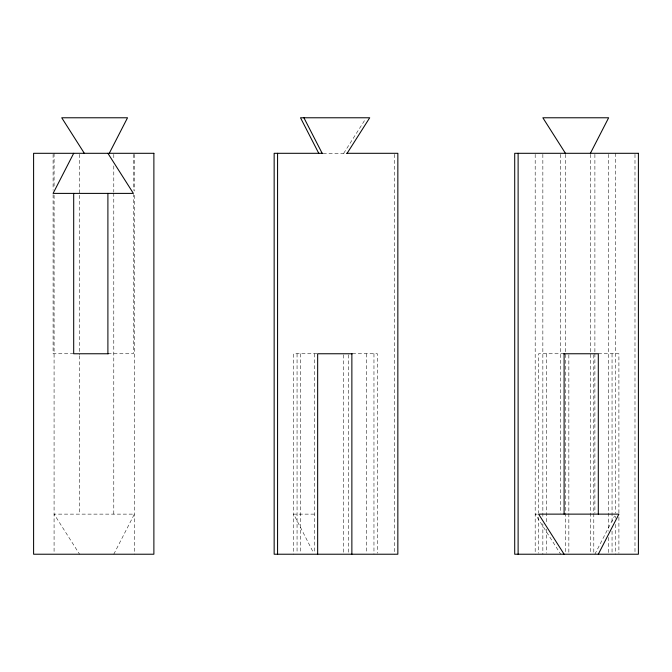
<?xml version="1.0" encoding="UTF-8"?>
<svg xmlns="http://www.w3.org/2000/svg" width="672" height="672" viewBox="0 0 672 672"><rect width="100%" height="100%" fill="white"/><g stroke="black" fill="none" stroke-linecap="round" stroke-linejoin="round"><path stroke-width="0.5" stroke-dasharray="3.36 2.52" d="M113.786 554.224L134.383 514.13L54.079 514.13L79.573 554.224M594.896 554.224L614.536 515.995M343.703 153.3L365.198 119.507M323.064 153.3L346.592 153.3M73.693 353.758L53.096 353.758L53.096 193.393M107.898 353.758L133.4 353.758L133.4 194.435M316.873 353.758L293.647 353.758L293.647 554.224M352.338 353.758L377.37 353.758L377.37 553.174M564.102 353.758L538.6 353.758L538.6 513.08M598.307 353.758L618.904 353.758L618.904 513.08M314.252 514.13L293.647 514.13L313.295 552.359M537.272 514.13L535.189 514.13L560.692 554.224M634.99 154.35L634.99 553.174M618.904 517.213L618.904 553.199M615.493 153.3L615.493 513.08M615.493 516.188L615.493 518.246M615.493 524.412L615.493 554.224M612.049 353.758L612.049 523.79M612.049 531.132L612.049 553.174M608.639 154.35L608.639 531.132M608.639 537.432L608.639 553.174M594.896 154.35L594.896 352.598M594.896 353.648L594.896 513.08M593.796 354.808L593.796 553.174M590.394 154.35L590.394 554.224M568.848 354.808L568.848 553.174M565.438 154.35L565.438 553.174M560.692 154.35L560.692 513.08M546.26 353.758L546.26 523.79M546.26 529.032L546.26 553.174M542.85 154.35L542.85 518.54M542.85 523.79L542.85 554.224M538.6 517.213L538.6 553.199M535.189 154.35L535.189 554.224M394.43 154.35L394.43 554.224M373.96 353.758L373.96 554.224M366.299 353.758L366.299 553.174M348.457 354.808L348.457 553.174M343.703 354.808L343.703 553.174M314.252 353.758L314.252 553.199M300.51 353.758L300.51 553.174M297.058 353.758L297.058 553.174M134.383 154.35L134.383 191.058M134.383 195.258L134.383 554.224M133.4 154.325L133.4 190.302M113.786 154.35L113.786 159.592M113.786 165.883L113.786 192.108M113.786 193.158L113.786 514.13M79.573 154.35L79.573 194.208M79.573 195.258L79.573 354.69M79.573 355.74L79.573 514.13M54.079 153.3L54.079 187.916M54.079 195.258L54.079 553.199M53.096 154.325L53.096 190.302"/><path stroke-width="1.01" d="M73.693 153.3L53.096 193.393L133.4 193.393L107.898 153.3M109.276 153.3L127.529 117.776L61.74 117.776L84.328 153.3M590.394 153.3L608.639 117.776L542.85 117.776L565.438 153.3M598.307 554.224L618.904 514.13L538.6 514.13L564.102 554.224M347.113 153.3L369.709 117.776L300.51 117.776L318.755 153.3M322.535 153.3L274.159 153.3L274.159 554.224L397.841 554.224L397.841 153.3L346.592 153.3M108.368 353.758L73.693 353.758L73.693 193.393M352.338 353.758L317.654 353.758L317.654 554.224M563.632 353.758L598.307 353.758L598.307 514.13M303.912 117.776L322.165 153.3M564.102 353.758L564.102 514.13M518.12 153.3L518.12 554.224M351.868 353.758L351.868 554.224M277.57 153.3L277.57 554.224M107.898 193.393L107.898 353.758M153.88 153.3L33.6 153.3L33.6 554.224L153.88 554.224L153.88 153.3M638.4 153.3L514.71 153.3L514.71 554.224L638.4 554.224L638.4 153.3"/></g></svg>
